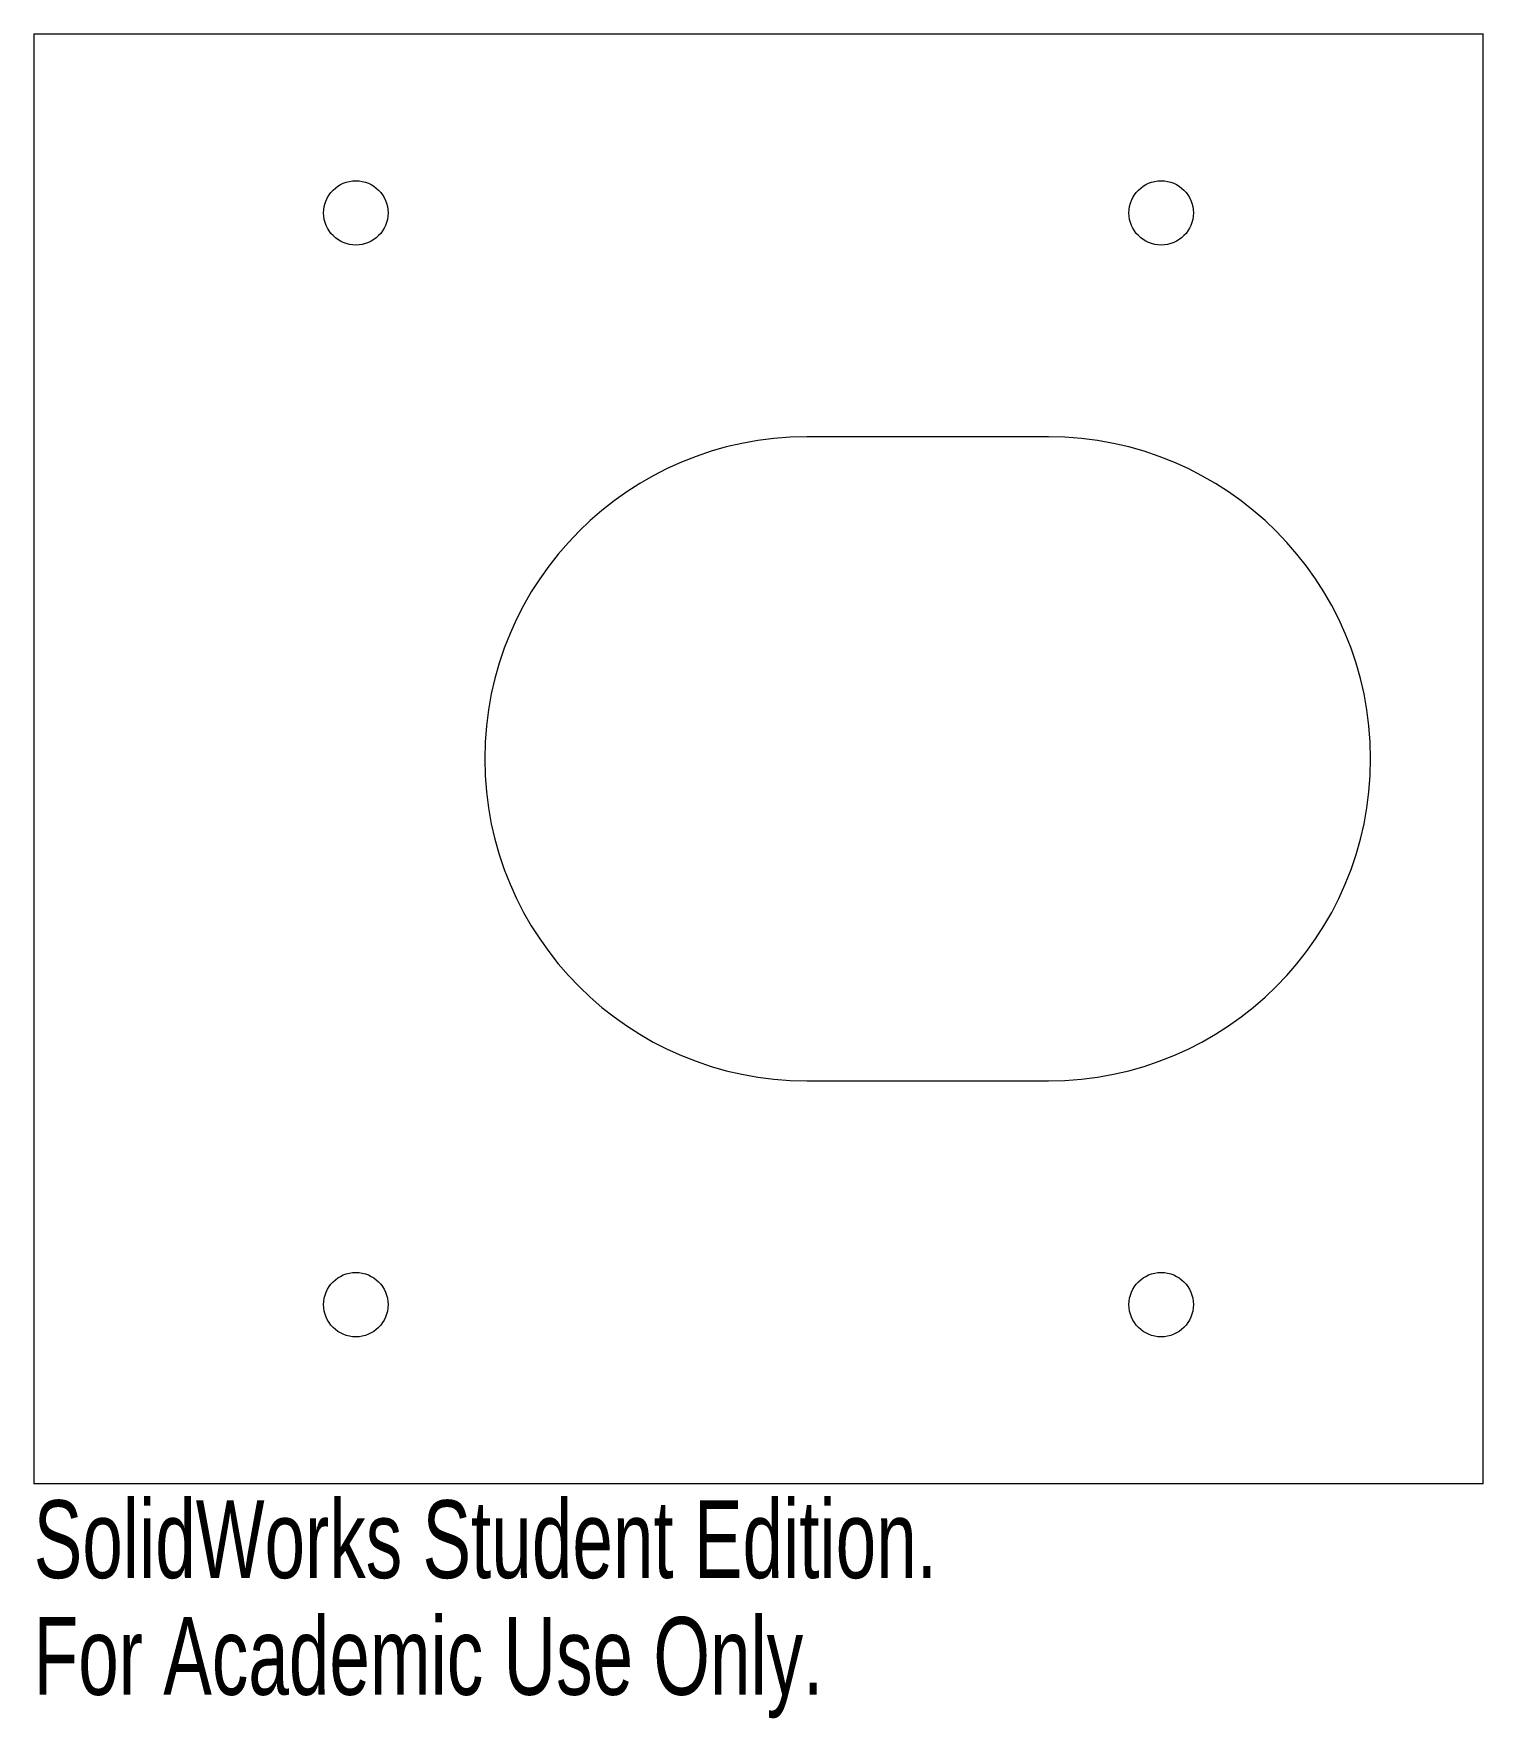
# Model space of a CAD drawing. Header units: millimetres. Extents: x 0 to 90, y -37 to 68.
import ezdxf

# ---------------------------------------------------------------- set-up
doc = ezdxf.new("R2010")
doc.units = ezdxf.units.MM
doc.styles.add('SLDTEXTSTYLE0', font='TXT', dxfattribs={"width": 0.7})

msp = doc.modelspace()

# ---------------------------------------------------------------- linework, layer by layer
at = {"color": 7, "linetype": 'Continuous', "lineweight": 15}
for p, q in [((0, 67.56), (90, 67.56)), ((0, 67.56), (0, -22.51)), ((90, -22.51), (90, 67.56)), ((63, 42.52), (48, 42.52)), ((48, 2.52), (63, 2.52)), ((90, -22.51), (0, -22.51))]:
    msp.add_line(p, q, dxfattribs=at)
for centre in [(20, 56.43), (70, 56.43), (20, -11.38), (70, -11.38)]:
    msp.add_circle(centre, 2, dxfattribs=at)
for centre, start, end in [((48, 22.52), 90, 270), ((63, 22.52), 270, 90)]:
    msp.add_arc(centre, 20, start, end, dxfattribs=at)

# ---------------------------------------------------------------- texts
at = {"color": 7, "linetype": 'Continuous', "char_height": 4.8336, "attachment_point": 1, "style": 'SLDTEXTSTYLE0'}
for s, insert in [('SolidWorks Student Edition.', (0, -23.53)), ('For Academic Use Only.', (0, -30.78))]:
    msp.add_mtext(s, dxfattribs=dict(at, insert=insert))

doc.saveas('drawing.dxf')
